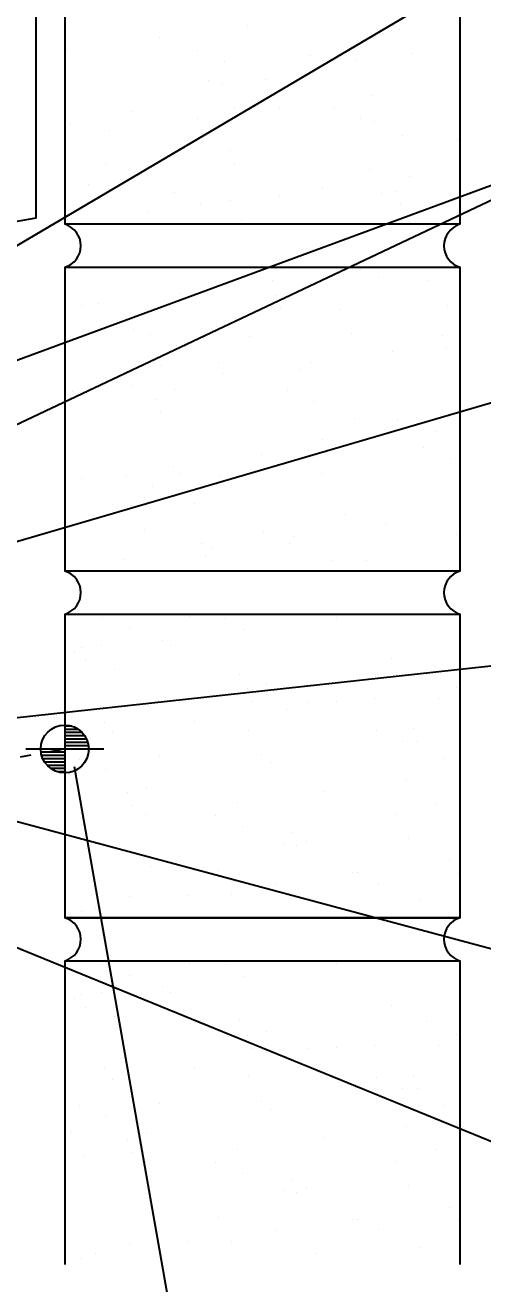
# Model space of a CAD drawing. Header units: inches. Extents: x 5.5 to 41.7, y 14 to 43.
# Drawn here: x 28.93 to 33.12, y 20.24 to 31.79 of the extents above; entities that cross this region are included whole.
import ezdxf

# ---------------------------------------------------------------- set-up
doc = ezdxf.new("R2010")
doc.units = ezdxf.units.IN
doc.header["$MEASUREMENT"] = 0
doc.linetypes.add('ACAD_ISO07W100', pattern=[3, 0, -3])
for name, color, linetype in [('DIM', 7, 'Continuous'), ('ELEV-MK', 3, 'Continuous'), ('TEXT', 2, 'Continuous'), ('TRIM', 6, 'Continuous'), ('WALL', 7, 'Continuous')]:
    doc.layers.add(name, color=color, linetype=linetype)
doc.styles.add('TEXT1', font='ROMANS.shx', dxfattribs={"width": 0.75, "height": 0.375})
doc.dimstyles.new('DETAIL', dxfattribs={"dimscale": 4, "dimtxt": 0.09375, "dimasz": 0.0625, "dimexe": 0.0625, "dimexo": 0.125, "dimgap": 0.0625, "dimtad": 1, "dimdec": 4, "dimzin": 3, "dimdsep": 46, "dimlunit": 4, "dimtxsty": 'TEXT1', "dimblk": 'ARCHTICK', "dimcen": 0.0625, "dimclrd": 7, "dimclre": 7, "dimclrt": 2, "dimadec": 0, "dimazin": 0, "dimtfac": 0.59375, "dimtdec": 4, "dimtmove": 0, "dimatfit": 3, "dimfxl": 0, "dimtolj": 1, "dimtzin": 3, "dimarcsym": 0})
doc.dimstyles.new('DETAIL$7', dxfattribs={"dimscale": 4, "dimtxt": 0.09375, "dimasz": 0.125, "dimexe": 0.0625, "dimexo": 0.125, "dimgap": 0.0625, "dimtad": 1, "dimdec": 4, "dimzin": 3, "dimdsep": 46, "dimlunit": 4, "dimtxsty": 'TEXT1', "dimblk": 'ARCHTICK', "dimcen": 0.0625, "dimclrd": 7, "dimclre": 7, "dimclrt": 2, "dimadec": 0, "dimazin": 0, "dimtfac": 0.59375, "dimtdec": 4, "dimtmove": 0, "dimatfit": 3, "dimfxl": 0, "dimfrac": 2, "dimtolj": 1, "dimtzin": 3, "dimarcsym": 0})

# ---------------------------------------------------------------- blocks, each defined once
blk = doc.blocks.new('_ArchTick')
at = {"color": 0, "linetype": 'ByBlock', "const_width": 0.15}
blk.add_lwpolyline([(-0.5, -0.5), (0.5, 0.5)], dxfattribs=at)
blk = doc.blocks.new('*D31')
at = {"layer": 'DEFPOINTS', "color": 0}
for p in [(29.289, 25.479), (27.11, 25.054), (30.988, 15.843)]:
    blk.add_point(p, dxfattribs=at)
at = {"layer": 'DIM', "color": 7, "lineweight": -2}
for p, q in [((29.375, 24.987), (31.031, 15.596)), ((28.803, 15.457), (30.988, 15.843))]:
    blk.add_line(p, q, dxfattribs=at)
at = {"layer": 'DIM', "color": 7, "lineweight": -2, "xscale": 0.25, "yscale": 0.25, "zscale": 0.25}
for p, rotation in [((30.988, 15.843), 10), ((28.803, 15.457), 190)]:
    blk.add_blockref('_ArchTick', p, dxfattribs=dict(at, rotation=rotation))
at = {"layer": 'DIM', "color": 2, "insert": (29.813, 16.116), "char_height": 0.375, "attachment_point": 5, "rotation": 10, "style": 'TEXT1'}
blk.add_mtext('\\A1;2"', dxfattribs=at)
blk = doc.blocks.new('A$C7D392131')
at = {"layer": 'WALL'}
for p, q in [((-12.651, -6.36), (-12.651, -9.146)), ((-9.026, -6.36), (-9.026, -9.146)), ((-9.026, -9.146), (-12.651, -9.146)), ((-12.651, -9.54), (-9.026, -9.54)), ((-12.651, -9.54), (-12.651, -12.326)), ((-9.026, -9.54), (-9.026, -12.326)), ((-9.026, -12.326), (-12.651, -12.326)), ((-12.651, -12.721), (-9.026, -12.721)), ((-12.651, -12.721), (-12.651, -15.507)), ((-9.026, -12.721), (-9.026, -15.507)), ((-12.651, -15.507), (-9.026, -15.507)), ((-9.026, -15.507), (-12.651, -15.507)), ((-12.651, -15.901), (-12.651, -18.687)), ((-12.651, -15.901), (-9.026, -15.901)), ((-9.026, -15.901), (-9.026, -18.687))]:
    blk.add_line(p, q, dxfattribs=at)
at = {"layer": 'WALL', "linetype": 'Continuous'}
for p, q in [((-10.979, -7.325), (-10.979, -7.325)), ((-9.582, -7.355), (-9.582, -7.355)), ((-11.784, -7.431), (-11.784, -7.431)), ((-12.627, -7.542), (-12.627, -7.542)), ((-11.431, -7.555), (-11.431, -7.555)), ((-10.401, -7.599), (-10.401, -7.599)), ((-10.024, -7.518), (-10.024, -7.518)), ((-9.466, -7.577), (-9.466, -7.577)), ((-11.188, -7.656), (-11.188, -7.656)), ((-9.987, -7.637), (-9.987, -7.637)), ((-11.33, -7.828), (-11.33, -7.828)), ((-10.81, -7.813), (-10.81, -7.813)), ((-11.208, -7.865), (-11.208, -7.865)), ((-9.837, -7.965), (-9.837, -7.965)), ((-9.031, -7.859), (-9.031, -7.859)), ((-10.68, -8.076), (-10.68, -8.076)), ((-10.177, -8.075), (-10.177, -8.075)), ((-12.648, -8.1), (-12.648, -8.1)), ((-12.027, -8.109), (-12.027, -8.109)), ((-11.433, -8.175), (-11.433, -8.175)), ((-11.093, -8.087), (-11.093, -8.087)), ((-9.934, -8.175), (-9.934, -8.175)), ((-12.611, -8.22), (-12.611, -8.22)), ((-12.239, -8.281), (-12.239, -8.281)), ((-9.809, -8.2), (-9.809, -8.2)), ((-9.555, -8.332), (-9.555, -8.332)), ((-9.051, -8.375), (-9.051, -8.375)), ((-11.127, -8.472), (-11.127, -8.472)), ((-12.281, -8.592), (-12.281, -8.592)), ((-11.09, -8.591), (-11.09, -8.591)), ((-9.858, -8.641), (-9.858, -8.641)), ((-9.486, -8.709), (-9.486, -8.709)), ((-12.433, -8.782), (-12.433, -8.782)), ((-11.649, -8.854), (-11.649, -8.854)), ((-10.677, -8.885), (-10.677, -8.885)), ((-10.291, -8.815), (-10.291, -8.815)), ((-9.743, -8.863), (-9.743, -8.863)), ((-9.606, -8.843), (-9.606, -8.843)), ((-11.406, -8.955), (-11.406, -8.955)), ((-11.134, -8.926), (-11.134, -8.926)), ((-9.569, -8.963), (-9.569, -8.963)), ((-11.888, -9.025), (-11.888, -9.025)), ((-11.027, -9.112), (-11.027, -9.112)), ((-12.193, -9.545), (-12.193, -9.545)), ((-9.94, -9.559), (-9.94, -9.559)), ((-10.746, -9.665), (-10.746, -9.665)), ((-9.773, -9.631), (-9.773, -9.631)), ((-9.327, -9.661), (-9.327, -9.661)), ((-11.589, -9.776), (-11.589, -9.776)), ((-10.709, -9.797), (-10.709, -9.797)), ((-12.499, -9.891), (-12.499, -9.891)), ((-12.342, -9.876), (-12.342, -9.876)), ((-10.672, -9.917), (-10.672, -9.917)), ((-10.134, -9.927), (-10.134, -9.927)), ((-9.14, -9.893), (-9.14, -9.893)), ((-12.016, -10.108), (-12.016, -10.108)), ((-11.866, -10.153), (-11.866, -10.153)), ((-10.019, -10.149), (-10.019, -10.149)), ((-11.624, -10.254), (-11.624, -10.254)), ((-10.953, -10.171), (-10.953, -10.171)), ((-9.188, -10.169), (-9.188, -10.169)), ((-9.641, -10.31), (-9.641, -10.31)), ((-9.151, -10.288), (-9.151, -10.288)), ((-11.761, -10.438), (-11.761, -10.438)), ((-11.245, -10.411), (-11.245, -10.411)), ((-10.494, -10.479), (-10.494, -10.479)), ((-10.395, -10.409), (-10.395, -10.409)), ((-11.2, -10.516), (-11.2, -10.516)), ((-12.58, -10.682), (-12.58, -10.682)), ((-12.043, -10.626), (-12.043, -10.626)), ((-11.645, -10.659), (-11.645, -10.659)), ((-10.612, -10.673), (-10.612, -10.673)), ((-11.813, -10.752), (-11.813, -10.752)), ((-10.37, -10.773), (-10.37, -10.773)), ((-11.775, -10.871), (-11.775, -10.871)), ((-9.991, -10.93), (-9.991, -10.93)), ((-9.603, -10.947), (-9.603, -10.947)), ((-9.253, -11.049), (-9.253, -11.049)), ((-10.291, -11.123), (-10.291, -11.123)), ((-10.096, -11.16), (-10.096, -11.16)), ((-9.358, -11.192), (-9.358, -11.192)), ((-10.849, -11.26), (-10.849, -11.26)), ((-10.411, -11.214), (-10.411, -11.214)), ((-10.254, -11.242), (-10.254, -11.242)), ((-9.115, -11.293), (-9.115, -11.293)), ((-11.655, -11.366), (-11.655, -11.366)), ((-12.497, -11.477), (-12.497, -11.477)), ((-12.084, -11.452), (-12.084, -11.452)), ((-11.598, -11.434), (-11.598, -11.434)), ((-11.23, -11.458), (-11.23, -11.458)), ((-10.295, -11.435), (-10.295, -11.435)), ((-11.842, -11.553), (-11.842, -11.553)), ((-12.037, -11.724), (-12.037, -11.724)), ((-11.463, -11.71), (-11.463, -11.71)), ((-10.076, -11.805), (-10.076, -11.805)), ((-11.922, -11.946), (-11.922, -11.946)), ((-10.83, -11.972), (-10.83, -11.972)), ((-9.707, -11.899), (-9.707, -11.899)), ((-9.061, -11.99), (-9.061, -11.99)), ((-11.395, -12.077), (-11.395, -12.077)), ((-11.304, -12.11), (-11.304, -12.11)), ((-10.587, -12.072), (-10.587, -12.072)), ((-10.55, -12.01), (-10.55, -12.01)), ((-12.109, -12.216), (-12.109, -12.216)), ((-11.357, -12.197), (-11.357, -12.197)), ((-10.209, -12.229), (-10.209, -12.229)), ((-9.88, -12.234), (-9.88, -12.234)), ((-12.302, -12.751), (-12.302, -12.751)), ((-11.506, -12.744), (-11.506, -12.744)), ((-11.18, -12.759), (-11.18, -12.759)), ((-10.572, -12.722), (-10.572, -12.722)), ((-10.162, -12.75), (-10.162, -12.75)), ((-12.059, -12.852), (-12.059, -12.852)), ((-11.005, -12.861), (-11.005, -12.861)), ((-12.498, -13.032), (-12.498, -13.032)), ((-12.313, -13.01), (-12.313, -13.01)), ((-11.758, -12.96), (-11.758, -12.96)), ((-11.68, -13.009), (-11.68, -13.009)), ((-12.564, -13.066), (-12.564, -13.066)), ((-12.46, -13.151), (-12.46, -13.151)), ((-9.658, -13.131), (-9.658, -13.131)), ((-12.198, -13.232), (-12.198, -13.232)), ((-11.048, -13.271), (-11.048, -13.271)), ((-9.337, -13.276), (-9.337, -13.276)), ((-10.805, -13.371), (-10.805, -13.371)), ((-10.977, -13.403), (-10.977, -13.403)), ((-9.811, -13.494), (-9.811, -13.494)), ((-9.222, -13.498), (-9.222, -13.498)), ((-9.057, -13.394), (-9.057, -13.394)), ((-10.939, -13.522), (-10.939, -13.522)), ((-10.616, -13.6), (-10.616, -13.6)), ((-10.426, -13.528), (-10.426, -13.528)), ((-10.156, -13.52), (-10.156, -13.52)), ((-12.283, -13.713), (-12.283, -13.713)), ((-11.459, -13.711), (-11.459, -13.711)), ((-12.212, -13.81), (-12.212, -13.81)), ((-10.963, -13.786), (-10.963, -13.786)), ((-9.793, -13.79), (-9.793, -13.79)), ((-9.455, -13.774), (-9.455, -13.774)), ((-9.551, -13.891), (-9.551, -13.891)), ((-9.418, -13.894), (-9.418, -13.894)), ((-12.519, -14.051), (-12.519, -14.051)), ((-11.782, -14.03), (-11.782, -14.03)), ((-10.848, -14.008), (-10.848, -14.008)), ((-10.762, -14.085), (-10.762, -14.085)), ((-9.172, -14.048), (-9.172, -14.048)), ((-12.277, -14.151), (-12.277, -14.151)), ((-12.59, -14.296), (-12.59, -14.296)), ((-11.898, -14.308), (-11.898, -14.308)), ((-9.512, -14.244), (-9.512, -14.244)), ((-12.08, -14.357), (-12.08, -14.357)), ((-10.265, -14.344), (-10.265, -14.344)), ((-12.474, -14.518), (-12.474, -14.518)), ((-12.042, -14.476), (-12.042, -14.476)), ((-11.071, -14.45), (-11.071, -14.45)), ((-9.24, -14.456), (-9.24, -14.456)), ((-11.913, -14.561), (-11.913, -14.561)), ((-11.265, -14.57), (-11.265, -14.57)), ((-9.614, -14.562), (-9.614, -14.562)), ((-11.023, -14.67), (-11.023, -14.67)), ((-10.559, -14.729), (-10.559, -14.729)), ((-10.644, -14.827), (-10.644, -14.827)), ((-10.521, -14.848), (-10.521, -14.848)), ((-10.432, -14.806), (-10.432, -14.806)), ((-9.498, -14.784), (-9.498, -14.784)), ((-9.123, -14.984), (-9.123, -14.984)), ((-11.865, -15.039), (-11.865, -15.039)), ((-11.24, -15.072), (-11.24, -15.072)), ((-10.011, -15.09), (-10.011, -15.09)), ((-9.966, -15.095), (-9.966, -15.095)), ((-9.037, -15.1), (-9.037, -15.1)), ((-10.72, -15.194), (-10.72, -15.194)), ((-9.769, -15.19), (-9.769, -15.19)), ((-12.059, -15.316), (-12.059, -15.316)), ((-11.525, -15.3), (-11.525, -15.3)), ((-11.124, -15.294), (-11.124, -15.294)), ((-9.39, -15.347), (-9.39, -15.347)), ((-12.495, -15.45), (-12.495, -15.45)), ((-12.368, -15.411), (-12.368, -15.411)), ((-10.344, -15.411), (-10.344, -15.411)), ((-12.302, -15.932), (-12.302, -15.932)), ((-11.506, -15.924), (-11.506, -15.924)), ((-10.572, -15.902), (-10.572, -15.902)), ((-10.162, -15.93), (-10.162, -15.93)), ((-12.059, -16.032), (-12.059, -16.032)), ((-11.18, -15.939), (-11.18, -15.939)), ((-11.005, -16.041), (-11.005, -16.041)), ((-11.758, -16.14), (-11.758, -16.14)), ((-12.564, -16.246), (-12.564, -16.246)), ((-12.498, -16.212), (-12.498, -16.212)), ((-12.313, -16.19), (-12.313, -16.19)), ((-11.68, -16.189), (-11.68, -16.189)), ((-12.46, -16.331), (-12.46, -16.331)), ((-9.658, -16.311), (-9.658, -16.311)), ((-12.198, -16.412), (-12.198, -16.412)), ((-11.048, -16.451), (-11.048, -16.451)), ((-9.337, -16.456), (-9.337, -16.456)), ((-10.977, -16.583), (-10.977, -16.583)), ((-10.805, -16.552), (-10.805, -16.552)), ((-9.057, -16.575), (-9.057, -16.575)), ((-10.939, -16.702), (-10.939, -16.702)), ((-10.426, -16.708), (-10.426, -16.708)), ((-10.156, -16.7), (-10.156, -16.7)), ((-9.811, -16.674), (-9.811, -16.674)), ((-9.222, -16.678), (-9.222, -16.678)), ((-10.616, -16.78), (-10.616, -16.78)), ((-12.283, -16.894), (-12.283, -16.894)), ((-11.459, -16.891), (-11.459, -16.891)), ((-10.963, -16.966), (-10.963, -16.966)), ((-9.793, -16.971), (-9.793, -16.971)), ((-9.455, -16.955), (-9.455, -16.955)), ((-12.212, -16.99), (-12.212, -16.99)), ((-9.551, -17.071), (-9.551, -17.071)), ((-9.418, -17.074), (-9.418, -17.074)), ((-10.848, -17.188), (-10.848, -17.188)), ((-12.519, -17.231), (-12.519, -17.231)), ((-11.782, -17.21), (-11.782, -17.21)), ((-10.762, -17.265), (-10.762, -17.265)), ((-9.172, -17.228), (-9.172, -17.228)), ((-12.277, -17.331), (-12.277, -17.331)), ((-9.512, -17.425), (-9.512, -17.425)), ((-12.59, -17.476), (-12.59, -17.476)), ((-12.08, -17.537), (-12.08, -17.537)), ((-11.898, -17.488), (-11.898, -17.488)), ((-10.265, -17.524), (-10.265, -17.524)), ((-12.042, -17.657), (-12.042, -17.657)), ((-11.071, -17.63), (-11.071, -17.63)), ((-9.24, -17.637), (-9.24, -17.637)), ((-12.474, -17.698), (-12.474, -17.698)), ((-11.913, -17.741), (-11.913, -17.741)), ((-11.265, -17.75), (-11.265, -17.75)), ((-9.614, -17.742), (-9.614, -17.742)), ((-11.023, -17.851), (-11.023, -17.851)), ((-10.644, -18.008), (-10.644, -18.008)), ((-10.559, -17.909), (-10.559, -17.909)), ((-10.432, -17.986), (-10.432, -17.986)), ((-9.498, -17.964), (-9.498, -17.964)), ((-10.521, -18.028), (-10.521, -18.028)), ((-11.865, -18.219), (-11.865, -18.219)), ((-9.123, -18.164), (-9.123, -18.164)), ((-11.24, -18.252), (-11.24, -18.252)), ((-10.011, -18.27), (-10.011, -18.27)), ((-9.966, -18.275), (-9.966, -18.275)), ((-9.037, -18.28), (-9.037, -18.28)), ((-10.72, -18.374), (-10.72, -18.374)), ((-9.769, -18.37), (-9.769, -18.37)), ((-12.059, -18.496), (-12.059, -18.496)), ((-11.525, -18.48), (-11.525, -18.48)), ((-11.124, -18.474), (-11.124, -18.474)), ((-9.39, -18.527), (-9.39, -18.527)), ((-12.495, -18.63), (-12.495, -18.63)), ((-12.368, -18.591), (-12.368, -18.591)), ((-10.344, -18.591), (-10.344, -18.591))]:
    blk.add_line(p, q, dxfattribs=at)
at = {"layer": 'WALL'}
for centre, start, end in [((-12.708, -9.343), 286.0665, 73.9335), ((-8.969, -9.343), 106.0665, 253.9335), ((-12.708, -12.524), 286.0665, 73.9335), ((-8.969, -12.524), 106.0665, 253.9335), ((-12.708, -15.704), 286.0665, 73.9335), ((-8.969, -15.704), 106.0665, 253.9335)]:
    blk.add_arc(centre, 0.205, start, end, dxfattribs=at)
blk = doc.blocks.new('A$C77364788')
at = {"layer": 'WALL'}
blk.add_blockref('A$C7D392131', (1.029, 0), dxfattribs=at)
blk = doc.blocks.new('SURVEY')
at = {"color": 11}
for p, q in [((0, 0.1785), (0, -0.1785)), ((0.0328, 0.105), (0, 0.105)), ((0.0632, 0.09), (0, 0.09)), ((0.0805, 0.075), (0, 0.075)), ((0.0922, 0.06), (0, 0.06)), ((0.1004, 0.045), (0, 0.045)), ((0.1058, 0.03), (0, 0.03)), ((0.109, 0.015), (0, 0.015)), ((0.1785, 0), (-0.1785, 0)), ((0, -0.015), (-0.109, -0.015)), ((0, -0.03), (-0.1058, -0.03)), ((0, -0.045), (-0.1004, -0.045)), ((0, -0.06), (-0.0922, -0.06)), ((0, -0.075), (-0.0805, -0.075)), ((0, -0.09), (-0.0632, -0.09)), ((0, -0.105), (-0.0328, -0.105))]:
    blk.add_line(p, q, dxfattribs=at)
blk.add_circle((0, 0), 0.11, dxfattribs=at)

msp = doc.modelspace()

# ---------------------------------------------------------------- linework, layer by layer
at = {"layer": 'TEXT', "linetype": 'ACAD_ISO07W100', "ltscale": 0.06}
msp.add_line((8.47727, 21.4774), (29.28862, 25.14701), dxfattribs=at)
at = {"layer": 'TRIM'}
for p, q in [((29.02343, 34.76735), (29.02343, 30.01735)), ((29.02343, 30.01735), (25.90964, 29.4683))]:
    msp.add_line(p, q, dxfattribs=at)

# ---------------------------------------------------------------- block references
at = {"layer": 'ELEV-MK', "xscale": 2, "yscale": 2, "zscale": 2}
msp.add_blockref('SURVEY', (29.28862, 25.14701), dxfattribs=at)
at = {"layer": 'WALL'}
msp.add_blockref('A$C77364788', (40.91061, 39.10585), dxfattribs=at)

# ---------------------------------------------------------------- dimensions: what is measured, and where the dimension line sits
at = {"layer": 'DIM'}
dim = msp.add_linear_dim(base=(30.98782, 15.84262), p1=(27.11049, 25.05447), p2=(29.28862, 25.47924), angle=10, text='2"', dimstyle='DETAIL', override={"dimse1": 1}, dxfattribs=at)
dim.commit()
dim.dimension.update_dxf_attribs({"geometry": '*D31', "text_midpoint": (29.8131, 16.116)})

# ---------------------------------------------------------------- leaders
msp.add_leader([(25.89012, 28.01744), (34.54532, 33.12738), (35.06249, 33.12738)], dimstyle='DETAIL$7', dxfattribs=at)
for points in [[(25.52056, 27.48568), (34.49035, 30.79377), (34.72701, 30.79377)], [(25.68455, 26.63023), (34.49035, 30.79377), (34.96367, 30.79377)], [(26.09744, 26.24778), (34.76989, 28.78529), (35.14854, 28.78529)], [(27.32415, 25.26686), (34.75472, 26.08185), (35.11718, 26.08185)], [(25.98253, 25.24886), (34.37875, 23.00174), (34.92031, 23.00174)], [(25.71791, 24.60224), (34.42156, 21.04944), (34.91359, 21.04944)]]:
    msp.add_leader(points, dimstyle='DETAIL$7', override={"dimfrac": 2}, dxfattribs=at)

doc.saveas('drawing.dxf')
